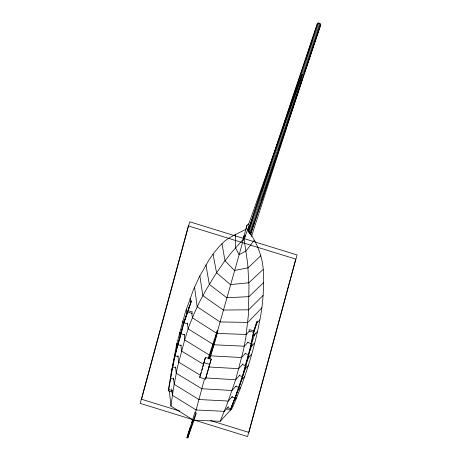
<?xml version="1.0" encoding="UTF-8"?>
<svg xmlns="http://www.w3.org/2000/svg" width="461" height="461" viewBox="0 0 461 461"><rect width="100%" height="100%" fill="white"/><g stroke="black" fill="none" stroke-linecap="round" stroke-linejoin="round"><path stroke-width="0.69" d="M194.11 420.196L220.197 421.302L232.119 408.325C244.797 379.524 254.409 349.288 260.16 318.344C262.862 304.45 263.819 290.269 263.485 276.133C263.79 259.364 257.687 243.506 248.047 230.027L249.159 225.907L248.588 223.873L247.015 225.245L243.028 239.587L231.266 252.835L223.867 262.205L214.624 275.713L206.004 290.038L199.164 302.595L193.522 315.036L188.555 327.443L184.677 339.918L177.312 367.642L173.451 388.467L170.95 406.083L192.796 419.781M170.167 380.36L170.357 378.942M170.553 377.524L170.754 376.107M192.807 312.114L187.996 310.628L183.322 324.06L175.457 352.878L172.126 368.218L168.196 390.813L172.31 392.086M168.519 390.911L172.443 368.316L175.774 352.976L183.639 324.158L191.442 301.367M170.962 374.689L176.511 344.949L185.305 312.397L193.413 289.836L199.123 277.245L209.329 259.393L214.048 252.714L219.511 246.209L224.599 241.178L227.763 238.827L233.37 235.542L245.897 229.365L247.015 225.245M257.336 321.046L253.999 331.021L250.525 347.807L243.443 373.888L239.997 384.728L230.586 410.094L226.921 408.965M217.258 332.006L242.158 244.076L244.146 235.467M195.435 412.543L204.396 379.265M199.717 377.323L205.456 357.373L211.224 359.154L205.479 379.103L199.717 377.323L201.238 372.77M202.004 370.108L202.546 368.097M202.909 366.76L203.457 364.749M203.82 363.406L205.456 357.373M196.236 413.505L187.823 437.95L186.947 437.679L194.911 412.284M187.823 437.95L189.413 432.101L196.029 412.63M215.852 335.983L217.304 330.629L217.903 330.814L214.451 343.526L209.167 359.027M209.997 358.641L213.766 344.765L244.318 346.205L248.099 342.039M205.479 379.103L211.224 359.154M249.159 225.907L245.292 235.819L244.174 239.939L247.724 263.899L248.969 286.327L248.427 314.598L245.84 337.429L243.373 350.487L235.675 379.731L227.279 403.657L220.197 421.302M214.532 341.958L214.791 341.013M249.678 330.796L246.266 334.45L216.866 333.436L217.125 332.485M251.435 236.614L302.312 79.021M188.589 308.138L188.901 307.193M208.095 358.595L217.304 330.629M208.689 358.779L217.903 330.814M186.947 437.679L190.543 426.771M191.891 422.679L193.015 419.274M186.642 314.027L183.737 322.706L187.852 323.974M191.332 300.653L187.489 311.959L192.272 313.434M182.256 328.895L180.666 333.655L184.786 334.928M179.006 340.685L177.681 344.638L181.115 345.704M179.45 339.365L180.113 337.383M176.281 351.115L174.765 355.644L178.194 356.705M173.071 364.789L172.397 366.812L175.831 367.878M170.714 376.718L170.265 378.06L173.688 379.121M248.11 230.333L317.231 23.759L317.756 23.188L318.758 23.05L319.865 23.39L320.81 24.859L250.548 234.851M248.179 231.128L317.756 23.188M248.496 230.431L252.83 217.477M261.496 191.569L269.028 169.072M283.624 125.438L296.175 87.942M305.297 60.668L312.368 39.531M248.727 232.356L318.758 23.05M249.608 233.381L319.865 23.39M250.162 234.753L320.649 24.081M250.479 234.05L254.587 221.781M261.658 200.644L276.485 156.331M278.311 150.874L298.613 90.2M304.998 71.109L320.286 25.43L320.81 24.859M256.812 321.565L253.683 330.923L250.565 346.332L242.325 376.522L235.387 396.696L230.27 409.996L230.915 408.054M256.858 323.178L253.757 332.439L248.975 330.958M255.123 332.98L251.55 343.658L247.436 342.39M252.305 343.791L248.663 354.67L245.229 353.61M230.586 410.094L232.84 403.358M233.151 402.712L231.122 408.774L227.717 407.72M248.998 355.759L245.684 365.654L242.25 364.593M237.467 391.424L235.219 398.137L231.802 397.077M241.535 379.997L239.057 387.413L235.617 386.353M246.318 365.631L242.642 376.62L239.213 375.559M248.606 224.311L302.203 74.382M243.275 239.956L245.292 235.819M254.23 240.308L245.955 251.107L239.04 254.691L235.6 247.903L235.421 234.499M242.953 363.931L238.717 368.691L208.453 366.956M247.655 358.646L251.418 354.417M245.436 353.23L241.61 357.511L210.746 355.875L184.677 339.918L184.164 334.294M251.176 346.81L254.524 343.07M239.881 375.029L235.675 379.731L205.485 377.945M244.555 369.797L248.295 365.619M236.245 385.845L232.056 390.479L201.826 388.761L176.223 373.226L175.606 366.881M241.362 380.181L244.618 376.579M253.769 335.781L257.549 331.615M232.563 396.304L228.241 401.053L198.922 399.52L174.172 384.341L173.538 378.066M237.841 390.502L240.717 387.338M228.558 406.688L224.317 411.327L196.115 409.979L172.391 395.279L171.728 388.888M233.744 401.018L236.574 397.924M256.489 323.489L259.9 319.836M261.883 307.821L247.805 322.4L220.018 321.928L197.152 306.749L194.559 287.019M263.098 295.403L248.663 309.798L223.303 310.04L202.84 295.639L199.838 275.857M263.548 282.633L248.975 296.654L226.731 297.72L209.3 284.391L205.958 264.839M260.88 255.694L248.081 267.812L234.453 270.486L224.997 260.678L221.948 243.662M263.075 269.495L248.888 282.749L230.425 284.604L216.543 272.756L213.051 254.04M249.061 329.494L253.999 331.021M203.716 362.577L209.484 364.357M168.403 389.389L172.495 390.657M179.865 411.091L141.567 399.255L189.713 221.793L297.086 254.968L248.94 432.435L210.642 420.599M192.854 419.637L140.19 403.363L188.342 225.902L295.708 259.082L247.563 436.544L194.905 420.271M188.537 431.83L189.413 432.101M200.495 375.323L178.54 362.075L177.952 355.662M203.474 364.328L181.507 351.011L180.948 344.77M213.155 344.39L188.071 328.82L187.506 323.115M216.866 333.436L192.352 317.79L191.799 312.915M248.341 231.215L250.277 234.032M247.805 228.673L248.871 231.906M317.231 23.759L317.387 24.537M190.145 298.279L190.618 302.462M169.348 390.922L170.95 406.083M172.345 366.213L172.558 368.304M186.169 309.556L186.665 314.552M174.448 354.895L174.65 357.01M182.942 320.948L183.265 324.463M176.845 343.537L177.237 347.819M179.836 332.3L180.211 336.455"/></g></svg>
